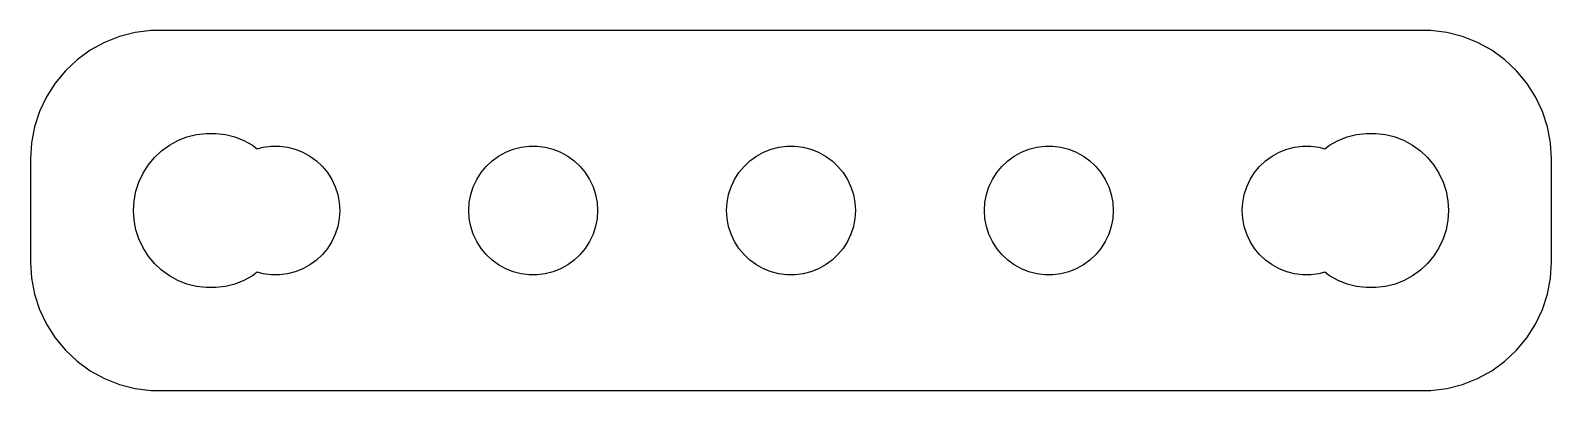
# Model space of a CAD drawing. Header units: metres. Extents: x -29.5 to 29.5, y -7 to 7.
import ezdxf

# ---------------------------------------------------------------- set-up
doc = ezdxf.new("R2010")
doc.units = ezdxf.units.M

msp = doc.modelspace()

# ---------------------------------------------------------------- linework, layer by layer
for p, q in [((-26.6289, 6.52412), (-27.1791, 6.22163)), ((-26.0451, 6.75528), (-26.6289, 6.52412)), ((-25.4369, 6.91142), (-26.0451, 6.75528)), ((-24.8139, 6.99013), (-25.4369, 6.91142)), ((24.8139, 6.99013), (-24.8139, 6.99013)), ((25.4369, 6.91142), (24.8139, 6.99013)), ((26.0451, 6.75528), (25.4369, 6.91142)), ((26.6289, 6.52412), (26.0451, 6.75528)), ((27.1791, 6.22163), (26.6289, 6.52412)), ((-27.1791, 6.22163), (-27.6871, 5.85255)), ((27.6871, 5.85255), (27.1791, 6.22163)), ((-28.1448, 5.42273), (-28.5451, 4.93892)), ((-27.6871, 5.85255), (-28.1448, 5.42273)), ((28.1448, 5.42273), (27.6871, 5.85255)), ((28.5451, 4.93892), (28.1448, 5.42273)), ((-28.5451, 4.93892), (-28.8815, 4.40877)), ((28.8815, 4.40877), (28.5451, 4.93892)), ((-28.8815, 4.40877), (-29.1489, 3.84062)), ((29.1489, 3.84062), (28.8815, 4.40877)), ((-29.1489, 3.84062), (-29.3429, 3.24344)), ((29.3429, 3.24344), (29.1489, 3.84062)), ((-29.3429, 3.24344), (-29.4606, 2.62666)), ((-23.0621, 2.94685), (-22.6884, 2.99408)), ((-22.6884, 2.99408), (-22.3116, 2.99408)), ((-22.3116, 2.99408), (-21.9379, 2.94685)), ((21.9379, 2.94685), (22.3116, 2.99408)), ((22.3116, 2.99408), (22.6884, 2.99408)), ((22.6884, 2.99408), (23.0621, 2.94685)), ((29.4606, 2.62666), (29.3429, 3.24344)), ((-29.4606, 2.62666), (-29.5, 2)), ((-24.4123, 2.31154), (-24.1075, 2.53297)), ((-24.1075, 2.53297), (-23.7773, 2.71448)), ((-23.7773, 2.71448), (-23.427, 2.85316)), ((-23.427, 2.85316), (-23.0621, 2.94685)), ((-21.9379, 2.94685), (-21.5729, 2.85316)), ((-21.5729, 2.85316), (-21.2227, 2.71448)), ((-21.2227, 2.71448), (-20.8925, 2.53297)), ((-20.8925, 2.53297), (-20.7032, 2.39543)), ((-20.7032, 2.39543), (-20.4684, 2.4557)), ((-20.4684, 2.4557), (-20.157, 2.49506)), ((-20.157, 2.49506), (-19.843, 2.49506)), ((-19.843, 2.49506), (-19.5315, 2.4557)), ((-19.5315, 2.4557), (-19.2274, 2.37764)), ((-19.2274, 2.37764), (-18.9355, 2.26205)), ((-11.0644, 2.26205), (-10.7725, 2.37764)), ((-10.7725, 2.37764), (-10.4684, 2.4557)), ((-10.4684, 2.4557), (-10.157, 2.49506)), ((-10.157, 2.49506), (-9.84302, 2.49506)), ((-9.84302, 2.49506), (-9.53154, 2.4557)), ((-9.53154, 2.4557), (-9.22745, 2.37764)), ((-9.22745, 2.37764), (-8.93555, 2.26205)), ((-1.06444, 2.26205), (-0.772537, 2.37764)), ((-0.772537, 2.37764), (-0.468445, 2.4557)), ((-0.468445, 2.4557), (-0.156967, 2.49506)), ((-0.156967, 2.49506), (0.156967, 2.49506)), ((0.156967, 2.49506), (0.468445, 2.4557)), ((0.468445, 2.4557), (0.772537, 2.37764)), ((0.772537, 2.37764), (1.06444, 2.26205)), ((8.93555, 2.26205), (9.22745, 2.37764)), ((9.22745, 2.37764), (9.53154, 2.4557)), ((9.53154, 2.4557), (9.84302, 2.49506)), ((9.84302, 2.49506), (10.157, 2.49506)), ((10.157, 2.49506), (10.4684, 2.4557)), ((10.4684, 2.4557), (10.7725, 2.37764)), ((10.7725, 2.37764), (11.0644, 2.26205)), ((18.9355, 2.26205), (19.2274, 2.37764)), ((19.2274, 2.37764), (19.5315, 2.4557)), ((19.5315, 2.4557), (19.843, 2.49506)), ((19.843, 2.49506), (20.157, 2.49506)), ((20.157, 2.49506), (20.4684, 2.4557)), ((20.4684, 2.4557), (20.7032, 2.39543)), ((20.7032, 2.39543), (20.8925, 2.53297)), ((20.8925, 2.53297), (21.2227, 2.71448)), ((21.2227, 2.71448), (21.5729, 2.85316)), ((21.5729, 2.85316), (21.9379, 2.94685)), ((23.0621, 2.94685), (23.427, 2.85316)), ((23.427, 2.85316), (23.7773, 2.71448)), ((23.7773, 2.71448), (24.1075, 2.53297)), ((24.1075, 2.53297), (24.4123, 2.31154)), ((29.5, 2), (29.4606, 2.62666)), ((-29.5, 2), (-29.5, -2)), ((-24.927, 1.76335), (-24.6869, 2.05363)), ((-24.6869, 2.05363), (-24.4123, 2.31154)), ((-18.9355, 2.26205), (-18.6604, 2.11081)), ((-18.6604, 2.11081), (-18.4064, 1.92627)), ((-18.4064, 1.92627), (-18.1776, 1.71136)), ((-11.8224, 1.71136), (-11.5936, 1.92627)), ((-11.5936, 1.92627), (-11.3396, 2.11081)), ((-11.3396, 2.11081), (-11.0644, 2.26205)), ((-8.93555, 2.26205), (-8.66043, 2.11081)), ((-8.66043, 2.11081), (-8.40643, 1.92627)), ((-8.40643, 1.92627), (-8.17757, 1.71136)), ((-1.82242, 1.71136), (-1.59355, 1.92627)), ((-1.59355, 1.92627), (-1.33955, 2.11081)), ((-1.33955, 2.11081), (-1.06444, 2.26205)), ((1.06444, 2.26205), (1.33955, 2.11081)), ((1.33955, 2.11081), (1.59355, 1.92627)), ((1.59355, 1.92627), (1.82242, 1.71136)), ((8.17757, 1.71136), (8.40643, 1.92627)), ((8.40643, 1.92627), (8.66043, 2.11081)), ((8.66043, 2.11081), (8.93555, 2.26205)), ((11.0644, 2.26205), (11.3396, 2.11081)), ((11.3396, 2.11081), (11.5936, 1.92627)), ((11.5936, 1.92627), (11.8224, 1.71136)), ((18.1776, 1.71136), (18.4064, 1.92627)), ((18.4064, 1.92627), (18.6604, 2.11081)), ((18.6604, 2.11081), (18.9355, 2.26205)), ((24.4123, 2.31154), (24.6869, 2.05363)), ((24.6869, 2.05363), (24.927, 1.76335)), ((29.5, -2), (29.5, 2)), ((-25.2893, 1.10437), (-25.1289, 1.44525)), ((-25.1289, 1.44525), (-24.927, 1.76335)), ((-18.1776, 1.71136), (-17.9774, 1.46945)), ((-17.9774, 1.46945), (-17.8092, 1.20438)), ((-17.8092, 1.20438), (-17.6756, 0.920303)), ((-12.3244, 0.920303), (-12.1908, 1.20438)), ((-12.1908, 1.20438), (-12.0225, 1.46945)), ((-12.0225, 1.46945), (-11.8224, 1.71136)), ((-8.17757, 1.71136), (-7.97745, 1.46945)), ((-7.97745, 1.46945), (-7.80922, 1.20438)), ((-7.80922, 1.20438), (-7.67555, 0.920303)), ((-2.32443, 0.920303), (-2.19077, 1.20438)), ((-2.19077, 1.20438), (-2.02254, 1.46945)), ((-2.02254, 1.46945), (-1.82242, 1.71136)), ((1.82242, 1.71136), (2.02254, 1.46945)), ((2.02254, 1.46945), (2.19077, 1.20438)), ((2.19077, 1.20438), (2.32443, 0.920303)), ((7.67555, 0.920303), (7.80922, 1.20438)), ((7.80922, 1.20438), (7.97745, 1.46945)), ((7.97745, 1.46945), (8.17757, 1.71136)), ((11.8224, 1.71136), (12.0225, 1.46945)), ((12.0225, 1.46945), (12.1908, 1.20438)), ((12.1908, 1.20438), (12.3244, 0.920303)), ((17.6756, 0.920303), (17.8092, 1.20438)), ((17.8092, 1.20438), (17.9774, 1.46945)), ((17.9774, 1.46945), (18.1776, 1.71136)), ((24.927, 1.76335), (25.1289, 1.44525)), ((25.1289, 1.44525), (25.2893, 1.10437)), ((-25.4763, 0.375992), (-25.4057, 0.746063)), ((-25.4057, 0.746063), (-25.2893, 1.10437)), ((-17.6756, 0.920303), (-17.5785, 0.621719)), ((-17.5785, 0.621719), (-17.5197, 0.313324)), ((-12.4803, 0.313324), (-12.4214, 0.621719)), ((-12.4214, 0.621719), (-12.3244, 0.920303)), ((-7.67555, 0.920303), (-7.57854, 0.621719)), ((-7.57854, 0.621719), (-7.5197, 0.313324)), ((-2.48029, 0.313324), (-2.42145, 0.621719)), ((-2.42145, 0.621719), (-2.32443, 0.920303)), ((2.32443, 0.920303), (2.42145, 0.621719)), ((2.42145, 0.621719), (2.48029, 0.313324)), ((7.5197, 0.313324), (7.57854, 0.621719)), ((7.57854, 0.621719), (7.67555, 0.920303)), ((12.3244, 0.920303), (12.4214, 0.621719)), ((12.4214, 0.621719), (12.4803, 0.313324)), ((17.5197, 0.313324), (17.5785, 0.621719)), ((17.5785, 0.621719), (17.6756, 0.920303)), ((25.2893, 1.10437), (25.4057, 0.746063)), ((25.4057, 0.746063), (25.4763, 0.375992)), ((-25.5, 0), (-25.4763, 0.375992)), ((-25.4763, -0.375992), (-25.5, 0)), ((-17.5197, 0.313324), (-17.5, 0)), ((-17.5, 0), (-17.5197, -0.313324)), ((-12.5, 0), (-12.4803, 0.313324)), ((-12.4803, -0.313324), (-12.5, 0)), ((-7.5197, 0.313324), (-7.5, 0)), ((-7.5, 0), (-7.5197, -0.313324)), ((-2.5, 0), (-2.48029, 0.313324)), ((-2.48029, -0.313324), (-2.5, 0)), ((2.48029, 0.313324), (2.5, 0)), ((2.5, 0), (2.48029, -0.313324)), ((7.5, 0), (7.5197, 0.313324)), ((7.5197, -0.313324), (7.5, 0)), ((12.4803, 0.313324), (12.5, 0)), ((12.5, 0), (12.4803, -0.313324)), ((17.5, 0), (17.5197, 0.313324)), ((17.5197, -0.313324), (17.5, 0)), ((25.4763, 0.375992), (25.5, 0)), ((25.5, 0), (25.4763, -0.375992)), ((-25.4057, -0.746063), (-25.4763, -0.375992)), ((-17.5197, -0.313324), (-17.5785, -0.621719)), ((-12.4214, -0.621719), (-12.4803, -0.313324)), ((-7.5197, -0.313324), (-7.57854, -0.621719)), ((-2.42145, -0.621719), (-2.48029, -0.313324)), ((2.48029, -0.313324), (2.42145, -0.621719)), ((7.57854, -0.621719), (7.5197, -0.313324)), ((12.4803, -0.313324), (12.4214, -0.621719)), ((17.5785, -0.621719), (17.5197, -0.313324)), ((25.4763, -0.375992), (25.4057, -0.746063)), ((-25.2893, -1.10437), (-25.4057, -0.746063)), ((-25.1289, -1.44525), (-25.2893, -1.10437)), ((-17.6756, -0.920303), (-17.8092, -1.20438)), ((-17.5785, -0.621719), (-17.6756, -0.920303)), ((-12.3244, -0.920303), (-12.4214, -0.621719)), ((-12.1908, -1.20438), (-12.3244, -0.920303)), ((-7.67555, -0.920303), (-7.80922, -1.20438)), ((-7.57854, -0.621719), (-7.67555, -0.920303)), ((-2.32443, -0.920303), (-2.42145, -0.621719)), ((-2.19077, -1.20438), (-2.32443, -0.920303)), ((2.32443, -0.920303), (2.19077, -1.20438)), ((2.42145, -0.621719), (2.32443, -0.920303)), ((7.67555, -0.920303), (7.57854, -0.621719)), ((7.80922, -1.20438), (7.67555, -0.920303)), ((12.3244, -0.920303), (12.1908, -1.20438)), ((12.4214, -0.621719), (12.3244, -0.920303)), ((17.6756, -0.920303), (17.5785, -0.621719)), ((17.8092, -1.20438), (17.6756, -0.920303)), ((25.2893, -1.10437), (25.1289, -1.44525)), ((25.4057, -0.746063), (25.2893, -1.10437)), ((-24.927, -1.76335), (-25.1289, -1.44525)), ((-24.6869, -2.05363), (-24.927, -1.76335)), ((-18.1776, -1.71136), (-18.4064, -1.92627)), ((-17.9774, -1.46945), (-18.1776, -1.71136)), ((-17.8092, -1.20438), (-17.9774, -1.46945)), ((-12.0225, -1.46945), (-12.1908, -1.20438)), ((-11.8224, -1.71136), (-12.0225, -1.46945)), ((-11.5936, -1.92627), (-11.8224, -1.71136)), ((-8.17757, -1.71136), (-8.40643, -1.92627)), ((-7.97745, -1.46945), (-8.17757, -1.71136)), ((-7.80922, -1.20438), (-7.97745, -1.46945)), ((-2.02254, -1.46945), (-2.19077, -1.20438)), ((-1.82242, -1.71136), (-2.02254, -1.46945)), ((-1.59355, -1.92627), (-1.82242, -1.71136)), ((1.82242, -1.71136), (1.59355, -1.92627)), ((2.02254, -1.46945), (1.82242, -1.71136)), ((2.19077, -1.20438), (2.02254, -1.46945)), ((7.97745, -1.46945), (7.80922, -1.20438)), ((8.17757, -1.71136), (7.97745, -1.46945)), ((8.40643, -1.92627), (8.17757, -1.71136)), ((11.8224, -1.71136), (11.5936, -1.92627)), ((12.0225, -1.46945), (11.8224, -1.71136)), ((12.1908, -1.20438), (12.0225, -1.46945)), ((17.9774, -1.46945), (17.8092, -1.20438)), ((18.1776, -1.71136), (17.9774, -1.46945)), ((18.4064, -1.92627), (18.1776, -1.71136)), ((24.927, -1.76335), (24.6869, -2.05363)), ((25.1289, -1.44525), (24.927, -1.76335)), ((-29.5, -2), (-29.4606, -2.62666)), ((-24.4123, -2.31154), (-24.6869, -2.05363)), ((-24.1075, -2.53297), (-24.4123, -2.31154)), ((-18.9355, -2.26205), (-19.2274, -2.37764)), ((-18.6604, -2.11081), (-18.9355, -2.26205)), ((-18.4064, -1.92627), (-18.6604, -2.11081)), ((-11.3396, -2.11081), (-11.5936, -1.92627)), ((-11.0644, -2.26205), (-11.3396, -2.11081)), ((-10.7725, -2.37764), (-11.0644, -2.26205)), ((-8.93555, -2.26205), (-9.22745, -2.37764)), ((-8.66043, -2.11081), (-8.93555, -2.26205)), ((-8.40643, -1.92627), (-8.66043, -2.11081)), ((-1.33955, -2.11081), (-1.59355, -1.92627)), ((-1.06444, -2.26205), (-1.33955, -2.11081)), ((-0.772537, -2.37764), (-1.06444, -2.26205)), ((1.06444, -2.26205), (0.772537, -2.37764)), ((1.33955, -2.11081), (1.06444, -2.26205)), ((1.59355, -1.92627), (1.33955, -2.11081)), ((8.66043, -2.11081), (8.40643, -1.92627)), ((8.93555, -2.26205), (8.66043, -2.11081)), ((9.22745, -2.37764), (8.93555, -2.26205)), ((11.0644, -2.26205), (10.7725, -2.37764)), ((11.3396, -2.11081), (11.0644, -2.26205)), ((11.5936, -1.92627), (11.3396, -2.11081)), ((18.6604, -2.11081), (18.4064, -1.92627)), ((18.9355, -2.26205), (18.6604, -2.11081)), ((19.2274, -2.37764), (18.9355, -2.26205)), ((24.4123, -2.31154), (24.1075, -2.53297)), ((24.6869, -2.05363), (24.4123, -2.31154)), ((29.4606, -2.62666), (29.5, -2)), ((-29.4606, -2.62666), (-29.3429, -3.24344)), ((-23.7773, -2.71448), (-24.1075, -2.53297)), ((-23.427, -2.85316), (-23.7773, -2.71448)), ((-23.0621, -2.94685), (-23.427, -2.85316)), ((-22.6884, -2.99408), (-23.0621, -2.94685)), ((-21.9379, -2.94685), (-22.3116, -2.99408)), ((-21.5729, -2.85316), (-21.9379, -2.94685)), ((-21.2227, -2.71448), (-21.5729, -2.85316)), ((-20.8925, -2.53297), (-21.2227, -2.71448)), ((-20.7032, -2.39543), (-20.8925, -2.53297)), ((-20.4684, -2.4557), (-20.7032, -2.39543)), ((-20.157, -2.49506), (-20.4684, -2.4557)), ((-19.843, -2.49506), (-20.157, -2.49506)), ((-19.5315, -2.4557), (-19.843, -2.49506)), ((-19.2274, -2.37764), (-19.5315, -2.4557)), ((-10.4684, -2.4557), (-10.7725, -2.37764)), ((-10.157, -2.49506), (-10.4684, -2.4557)), ((-9.84302, -2.49506), (-10.157, -2.49506)), ((-9.53154, -2.4557), (-9.84302, -2.49506)), ((-9.22745, -2.37764), (-9.53154, -2.4557)), ((-0.468445, -2.4557), (-0.772537, -2.37764)), ((-0.156967, -2.49506), (-0.468445, -2.4557)), ((0.156967, -2.49506), (-0.156967, -2.49506)), ((0.468445, -2.4557), (0.156967, -2.49506)), ((0.772537, -2.37764), (0.468445, -2.4557)), ((9.53154, -2.4557), (9.22745, -2.37764)), ((9.84302, -2.49506), (9.53154, -2.4557)), ((10.157, -2.49506), (9.84302, -2.49506)), ((10.4684, -2.4557), (10.157, -2.49506)), ((10.7725, -2.37764), (10.4684, -2.4557)), ((19.5315, -2.4557), (19.2274, -2.37764)), ((19.843, -2.49506), (19.5315, -2.4557)), ((20.157, -2.49506), (19.843, -2.49506)), ((20.4684, -2.4557), (20.157, -2.49506)), ((20.7032, -2.39543), (20.4684, -2.4557)), ((20.8925, -2.53297), (20.7032, -2.39543)), ((21.2227, -2.71448), (20.8925, -2.53297)), ((21.5729, -2.85316), (21.2227, -2.71448)), ((21.9379, -2.94685), (21.5729, -2.85316)), ((22.3116, -2.99408), (21.9379, -2.94685)), ((23.0621, -2.94685), (22.6884, -2.99408)), ((23.427, -2.85316), (23.0621, -2.94685)), ((23.7773, -2.71448), (23.427, -2.85316)), ((24.1075, -2.53297), (23.7773, -2.71448)), ((29.3429, -3.24344), (29.4606, -2.62666)), ((-29.3429, -3.24344), (-29.1489, -3.84062)), ((-22.3116, -2.99408), (-22.6884, -2.99408)), ((22.6884, -2.99408), (22.3116, -2.99408)), ((29.1489, -3.84062), (29.3429, -3.24344)), ((-29.1489, -3.84062), (-28.8815, -4.40877)), ((28.8815, -4.40877), (29.1489, -3.84062)), ((-28.8815, -4.40877), (-28.5451, -4.93892)), ((28.5451, -4.93892), (28.8815, -4.40877)), ((-28.5451, -4.93892), (-28.1448, -5.42273)), ((28.1448, -5.42273), (28.5451, -4.93892)), ((-28.1448, -5.42273), (-27.6871, -5.85255)), ((-27.6871, -5.85255), (-27.1791, -6.22163)), ((27.1791, -6.22163), (27.6871, -5.85255)), ((27.6871, -5.85255), (28.1448, -5.42273)), ((-27.1791, -6.22163), (-26.6289, -6.52412)), ((26.6289, -6.52412), (27.1791, -6.22163)), ((-26.6289, -6.52412), (-26.0451, -6.75528)), ((-26.0451, -6.75528), (-25.4369, -6.91142)), ((-25.4369, -6.91142), (-24.8139, -6.99013)), ((-24.8139, -6.99013), (24.8139, -6.99013)), ((24.8139, -6.99013), (25.4369, -6.91142)), ((25.4369, -6.91142), (26.0451, -6.75528)), ((26.0451, -6.75528), (26.6289, -6.52412))]:
    msp.add_line(p, q)

doc.saveas('drawing.dxf')
